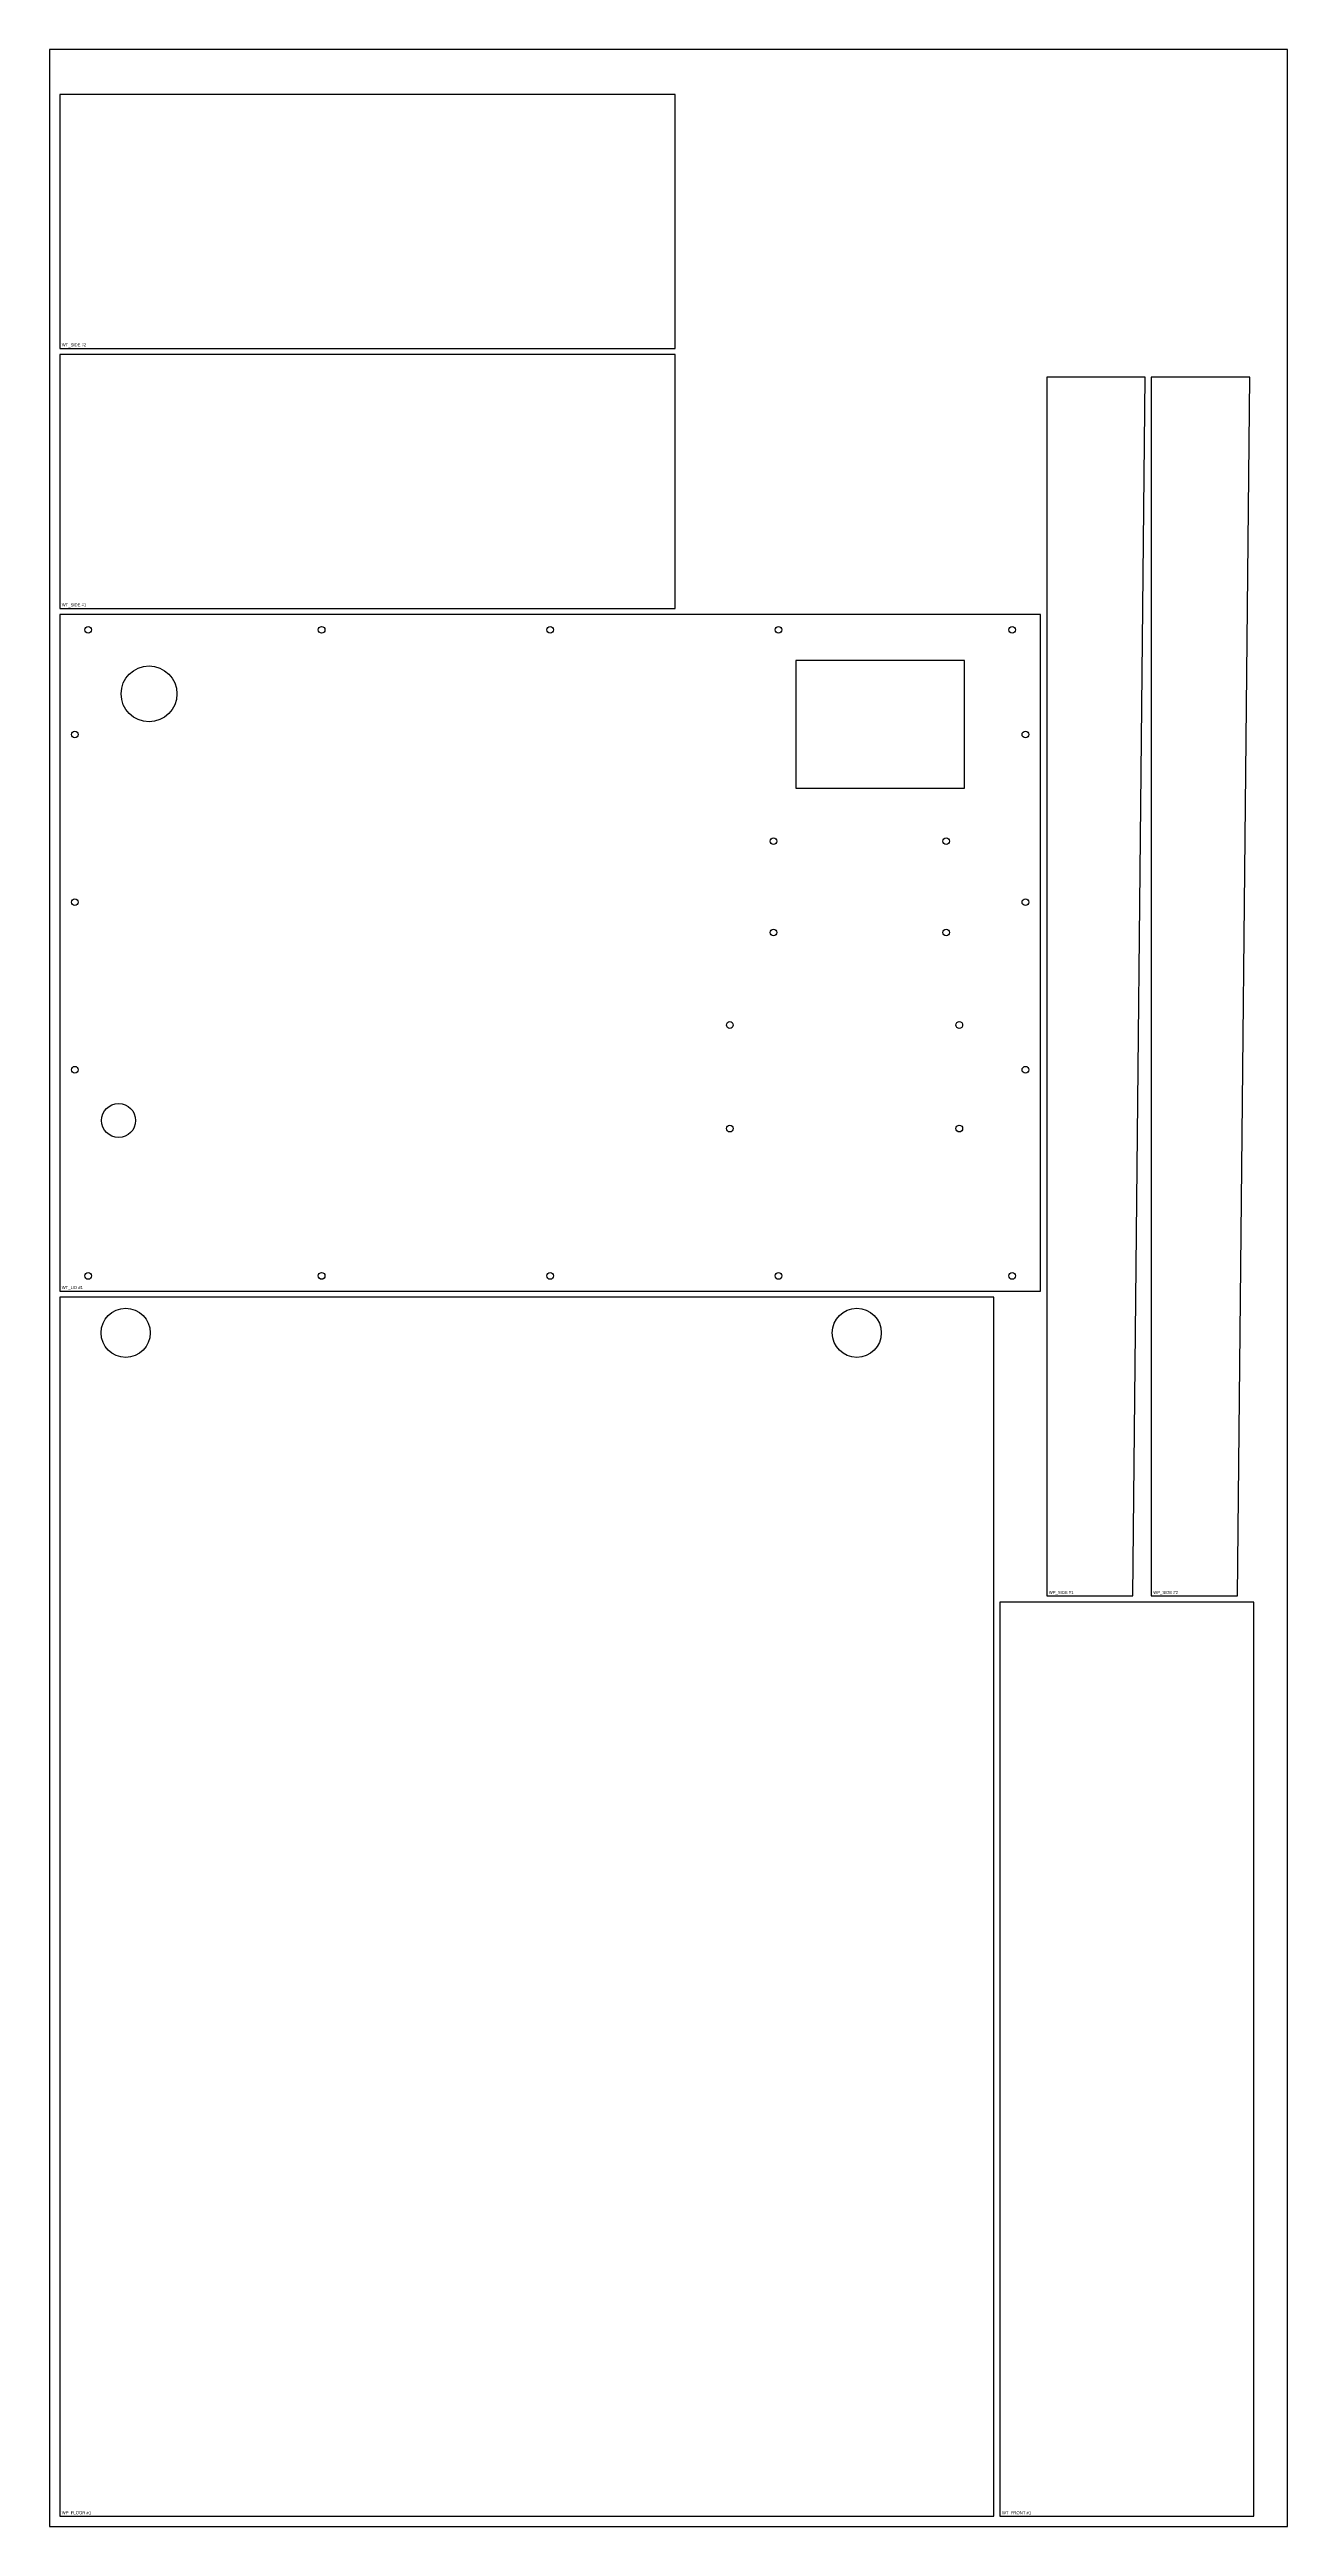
# Model space of a CAD drawing. Header units: millimetres. Extents: x 0 to 1219, y 0 to 2438.
import ezdxf

# ---------------------------------------------------------------- set-up
doc = ezdxf.new("R2010")
doc.units = ezdxf.units.MM
for name, color, linetype in [('CUT_HOLES', 7, 'Continuous'), ('CUT_INNER', 7, 'Continuous'), ('CUT_OUTER', 7, 'Continuous'), ('PART_MARK_NO_CUT', 7, 'Continuous'), ('STOCK_NO_CUT', 7, 'Continuous')]:
    doc.layers.add(name, color=color, linetype=linetype)

msp = doc.modelspace()

# ---------------------------------------------------------------- linework, layer by layer
at = {"layer": 'CUT_HOLES'}
for centre, radius in [((38, 1867.2), 3.3), ((268, 1867.2), 3.3), ((493, 1867.2), 3.3), ((718, 1867.2), 3.3), ((948, 1867.2), 3.3), ((98, 1804.1), 27.5), ((25, 1764.1), 3.3), ((961.1, 1764.1), 3.3), ((713, 1659.1), 3.3), ((883, 1659.1), 3.3), ((25, 1599.1), 3.3), ((961.1, 1599.1), 3.3), ((713, 1569.1), 3.3), ((883, 1569.1), 3.3), ((670, 1478.1), 3.3), ((896, 1478.1), 3.3), ((25, 1434.1), 3.3), ((961.1, 1434.1), 3.3), ((68, 1384.1), 16.8), ((670, 1376.1), 3.3), ((896, 1376.1), 3.3), ((38, 1231.1), 3.3), ((268, 1231.1), 3.3), ((493, 1231.1), 3.3), ((718, 1231.1), 3.3), ((948, 1231.1), 3.3), ((75, 1175.1), 24.2), ((795, 1175.1), 24.2)]:
    msp.add_circle(centre, radius, dxfattribs=at)
at = {"layer": 'CUT_INNER'}
msp.add_lwpolyline([(735, 1711.1), (901, 1711.1), (901, 1837.1), (735, 1837.1)], close=True, dxfattribs=at)
at = {"layer": 'CUT_OUTER'}
for points in [[(10, 2144.2), (616.1, 2144.2), (616.1, 2394.2), (10, 2394.2)], [(10, 1888.2), (616.1, 1888.2), (616.1, 2138.2), (10, 2138.2)], [(1067, 916), (1079, 2116), (982.1, 2116), (982.1, 916)], [(1170, 916), (1182, 2116), (1085, 2116), (1085, 916)], [(10, 1216.1), (976.1, 1216.1), (976.1, 1882.2), (10, 1882.2)], [(10, 10), (930, 10), (930, 1210.1), (10, 1210.1)], [(1186, 10), (1186, 910), (936, 910), (936, 10)]]:
    msp.add_lwpolyline(points, close=True, dxfattribs=at)
at = {"layer": 'STOCK_NO_CUT'}
msp.add_lwpolyline([(0, 0), (1219.2, 0), (1219.2, 2438.4), (0, 2438.4)], close=True, dxfattribs=at)

# ---------------------------------------------------------------- texts
at = {"layer": 'PART_MARK_NO_CUT'}
for s, p in [('WT_SIDE #2', (12, 2146.2)), ('WT_SIDE #1', (12, 1890.2)), ('WT_LID #1', (12, 1218.1)), ('WP_SIDE #1', (984.1, 918)), ('WP_SIDE #2', (1087, 918)), ('WP_FLOOR #1', (12, 12)), ('WT_FRONT #1', (938, 12))]:
    msp.add_text(s, height=3, dxfattribs=at).set_placement(p)

doc.saveas('drawing.dxf')
